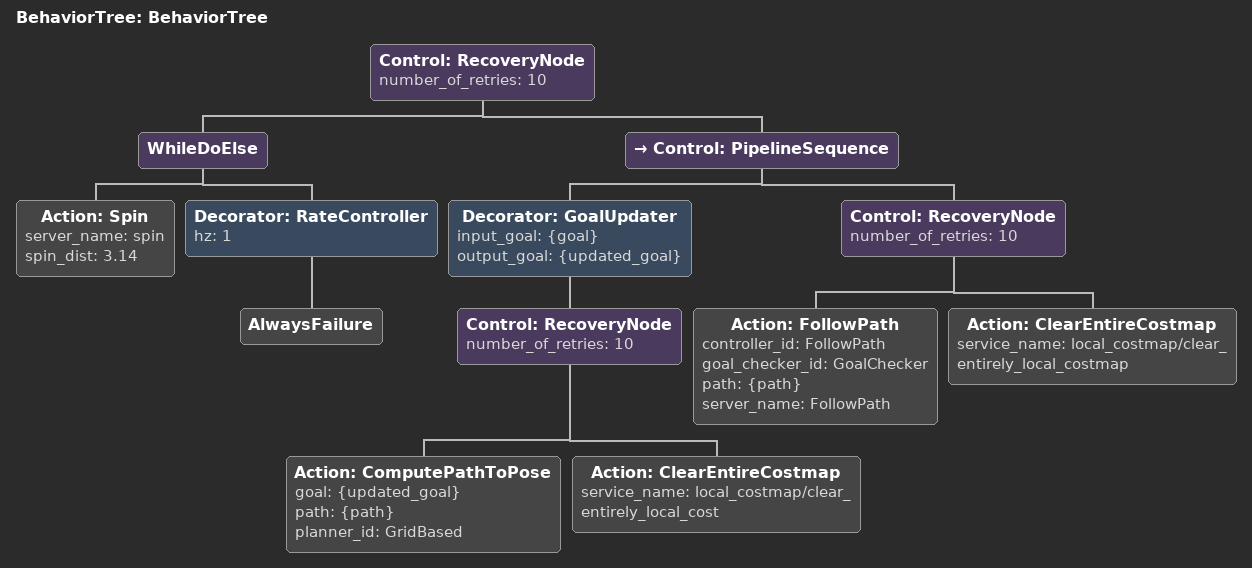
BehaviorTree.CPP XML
<?xml version="1.0"?>
<root main_tree_to_execute="BehaviorTree">
    <BehaviorTree ID="BehaviorTree">
        <Control ID="RecoveryNode" number_of_retries="10">
            <WhileDoElse>
                <Action ID="Spin" server_name="spin" spin_dist="3.14"/>
                <Decorator ID="RateController" hz="1">
                    <AlwaysFailure/>
                </Decorator>
            </WhileDoElse>
            <Control ID="PipelineSequence">
                <Decorator ID="GoalUpdater" input_goal="{goal}" output_goal="{updated_goal}">
                    <Control ID="RecoveryNode" number_of_retries="10">
                        <Action ID="ComputePathToPose" goal="{updated_goal}" path="{path}" planner_id="GridBased"/>
                        <Action ID="ClearEntireCostmap" service_name="local_costmap/clear_entirely_local_cost"/>
                    </Control>
                </Decorator>
                <Control ID="RecoveryNode" number_of_retries="10">
                    <Action ID="FollowPath" controller_id="FollowPath" goal_checker_id="GoalChecker" path="{path}" server_name="FollowPath"/>
                    <Action ID="ClearEntireCostmap" service_name="local_costmap/clear_entirely_local_costmap"/>
                </Control>
            </Control>
        </Control>
    </BehaviorTree>
</root>
